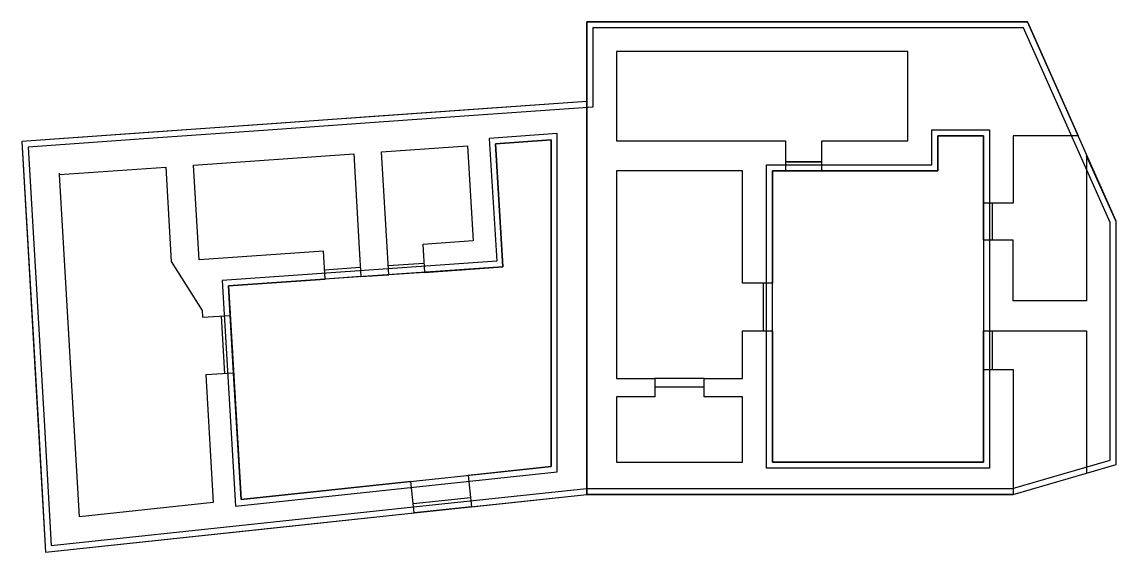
# Model space of a CAD drawing. Header units: metres. Extents: x 28.3 to 46.7, y 6.9 to 15.9.
import ezdxf

# ---------------------------------------------------------------- set-up
doc = ezdxf.new("R2010")
doc.units = ezdxf.units.M
doc.header["$MEASUREMENT"] = 0
doc.layers.add('Chao', color=85, linetype='Continuous')
doc.layers.add('Portas', color=22, linetype='Continuous')
doc.layers.add('Paredes', color=7, linetype='Continuous', true_color=0xec8a55, plot=False)

msp = doc.modelspace()

# ---------------------------------------------------------------- linework, layer by layer
at = {"layer": 'Chao', "extrusion": (0.998324, 0.057874, 0), "elevation": 29.618}
msp.add_lwpolyline([(11.594, 0), (11.616, 0)], dxfattribs=at)
at = {"layer": 'Paredes'}
msp.add_line((37.764, 14.515), (37.764, 7.915), dxfattribs=at)
for points in [[(44.434, 10.015), (44.934, 10.015), (44.934, 7.915), (37.764, 7.915), (37.764, 15.855), (45.172, 15.855), (46.025, 13.939), (44.934, 13.939), (44.934, 13.355), (44.934, 12.809), (44.434, 12.809), (44.434, 13.355), (44.434, 13.939), (43.664, 13.939), (43.664, 13.355), (41.714, 13.355), (41.714, 13.855), (43.164, 13.855), (43.164, 15.355), (38.264, 15.355), (38.264, 13.855), (41.104, 13.855), (41.104, 13.355), (40.884, 13.355), (40.884, 11.465), (40.384, 11.465), (40.384, 13.355), (38.264, 13.355), (38.264, 9.865), (38.909, 9.865), (38.909, 9.555), (38.264, 9.555), (38.264, 8.455), (40.384, 8.455), (40.384, 9.555), (39.739, 9.555), (39.739, 9.865), (40.384, 9.865), (40.384, 10.665), (40.884, 10.665), (40.884, 9.865), (40.884, 8.455), (44.434, 8.455), (44.434, 10.015), (44.684, 10.015)], [(46.662, 12.51), (46.164, 13.607), (46.164, 11.165), (44.934, 11.165), (44.934, 12.189), (44.434, 12.189), (44.434, 10.665), (44.934, 10.665), (46.164, 10.665), (46.164, 8.273), (46.664, 8.417), (46.664, 12.505)]]:
    msp.add_lwpolyline(points, dxfattribs=at)
msp.add_lwpolyline([(30.683, 13.414), (30.775, 11.828), (31.293, 11.006), (31.3, 10.893), (31.769, 10.92), (31.74, 11.419), (33.365, 11.534), (33.338, 12.003), (31.244, 11.856), (31.152, 13.447), (33.845, 13.637), (33.937, 12.046), (33.964, 11.576), (34.433, 11.604), (34.406, 12.073), (34.314, 13.67), (35.76, 13.772), (35.852, 12.175), (35.005, 12.115), (35.032, 11.646), (35.886, 11.706), (36.354, 11.739), (36.321, 12.214), (36.229, 13.805), (37.164, 13.871), (37.164, 8.384), (35.768, 8.235), (35.824, 7.708), (37.764, 7.915), (37.764, 14.515), (28.264, 13.845), (28.664, 6.945), (34.86, 7.605), (34.803, 8.132), (31.949, 7.828), (31.825, 9.952), (31.356, 9.925), (31.48, 7.778), (29.231, 7.538), (28.897, 13.288)], close=True, dxfattribs=at)
at = {"layer": 'Portas', "extrusion": (1, -1.21585e-14, 0)}
for p, q in [((43.664, 13.939, 3.25), (43.664, 13.939, 4)), ((44.434, 13.939, 3.25), (43.664, 13.939, 3.25)), ((44.434, 13.939, 4), (44.434, 13.939, 3.25))]:
    msp.add_line(p, q, dxfattribs=at)
at = {"layer": 'Portas'}
for p, q in [((44.434, 12.189), (44.434, 12.809)), ((44.584, 12.189), (44.584, 12.809)), ((35.022, 11.795), (34.423, 11.753)), ((33.954, 11.726), (33.355, 11.684)), ((35.032, 11.646), (34.433, 11.604)), ((33.964, 11.576), (33.365, 11.534)), ((40.734, 10.665), (40.734, 11.465)), ((40.884, 10.665), (40.884, 11.465)), ((31.675, 9.943), (31.619, 10.912)), ((31.825, 9.952), (31.769, 10.92)), ((44.434, 10.015), (44.434, 10.665)), ((44.584, 10.015), (44.584, 10.665)), ((39.739, 9.865), (38.909, 9.865)), ((39.739, 9.715), (38.909, 9.715)), ((35.808, 7.857), (34.844, 7.755)), ((35.824, 7.708), (34.86, 7.605))]:
    msp.add_line(p, q, dxfattribs=at)
at = {"layer": 'Portas', "elevation": 3.25}
for points in [[(28.664, 6.945), (32.349, 7.338), (34.86, 7.605), (37.764, 7.915), (41.121, 7.915), (44.934, 7.915), (46.164, 8.273), (46.664, 8.417), (46.664, 12.505), (45.172, 15.855), (37.764, 15.855), (37.764, 14.515), (36.012, 14.392), (34.185, 14.263), (32.396, 14.136), (30.467, 14), (28.264, 13.845), (28.397, 11.546), (28.536, 9.151)], [(28.758, 7.056), (32.338, 7.437), (34.849, 7.705), (37.759, 8.015), (41.121, 8.015), (44.92, 8.015), (46.136, 8.369), (46.564, 8.492), (46.564, 12.484), (45.107, 15.755), (37.864, 15.755), (37.864, 14.422), (36.019, 14.292), (34.192, 14.163), (32.403, 14.037), (30.474, 13.901), (28.37, 13.752), (28.497, 11.552), (28.636, 9.157)], [(40.784, 8.355), (40.784, 13.455), (43.564, 13.455), (43.564, 14.039), (44.534, 14.039), (44.534, 8.355)], [(36.123, 13.898), (36.249, 11.832), (31.634, 11.512), (31.856, 7.718), (37.264, 8.294), (37.264, 13.979)], [(36.229, 13.805), (36.354, 11.739), (31.74, 11.419), (31.949, 7.828), (37.164, 8.384), (37.164, 13.871)]]:
    msp.add_lwpolyline(points, close=True, dxfattribs=at)
msp.add_lwpolyline([(40.884, 8.455), (40.884, 13.355), (43.664, 13.355), (43.664, 13.939), (44.434, 13.939), (44.434, 8.455), (40.884, 8.455)], dxfattribs=at)
at = {"layer": 'Portas'}
for points in [[(41.714, 13.505), (41.104, 13.505)], [(41.714, 13.355), (41.104, 13.355)]]:
    msp.add_lwpolyline(points, close=True, dxfattribs=at)

doc.saveas('drawing.dxf')
